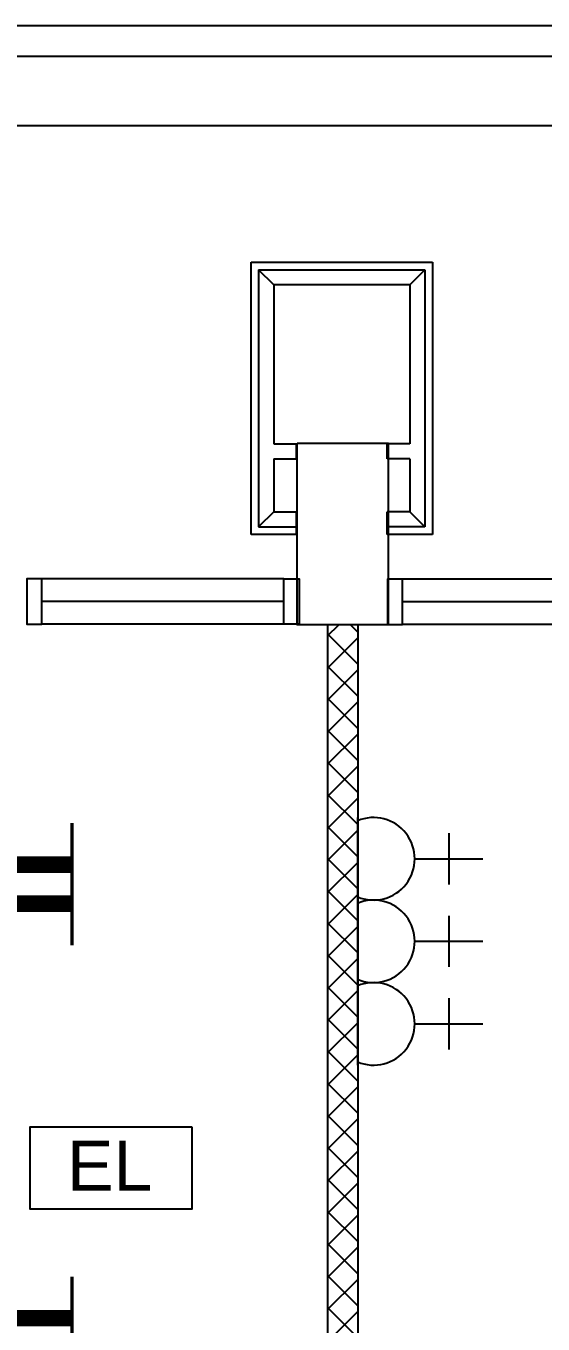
# Model space of a CAD drawing. Header units: inches. Extents: x -106706990 to 300603, y -86718466 to 1728185.
# Drawn here: x 34292 to 36001, y 41892 to 46184 of the extents above; entities that cross this region are included whole.
import ezdxf

# ---------------------------------------------------------------- set-up
doc = ezdxf.new("R2010")
doc.units = ezdxf.units.IN
doc.header["$MEASUREMENT"] = 0
doc.linetypes.add('HIDDEN', pattern=[0.375, 0.25, -0.125])
for name, color, linetype in [('A-ARR', 4, 'Continuous'), ('A-COLUMN', 3, 'Continuous'), ('A-DRAIN', 9, 'Continuous'), ('A-HATCH', 8, 'Continuous'), ('A-NOTE', 2, 'Continuous'), ('A-PANEL', 13, 'Continuous'), ('A-PARTITION', 4, 'Continuous'), ('A-WIN', 9, 'Continuous'), ('EL LIGHT', 6, 'Continuous'), ('ELECT', 6, 'Continuous'), ('LAMP', 5, 'Continuous')]:
    doc.layers.add(name, color=color, linetype=linetype)
doc.styles.add('arial', font='arial.ttf')

# ---------------------------------------------------------------- blocks, each defined once
blk = doc.blocks.new('A$C0ECF3D93')
at = {"layer": 'A-NOTE', "color": 8, "linetype": 'Continuous', "ltscale": 500}
for p, q in [((75, 825), (25, 875)), ((150, 875), (150, 825)), ((450, 875), (450, 825)), ((525, 825), (575, 875)), ((75, 650.3), (75, 825)), ((75, 825), (150, 825)), ((525, 825), (450, 825)), ((525, 650.3), (525, 825)), ((75, 650.3), (150, 650.3)), ((150, 650.3), (150, 600.3)), ((525, 650.3), (450, 650.3)), ((450, 650.3), (450, 600.3)), ((75, 75), (75, 600.3)), ((75, 600.3), (150, 600.3)), ((525, 600.3), (450, 600.3)), ((525, 75), (525, 600.3)), ((75, 75), (25, 25)), ((75, 75), (525, 75)), ((525, 75), (575, 25))]:
    blk.add_line(p, q, dxfattribs=at)
at = {"layer": 'A-PANEL', "color": 8}
for p, q in [((0, 0), (0, 900)), ((0, 900), (150, 900)), ((25, 875), (150, 875)), ((25, 25), (25, 875)), ((150, 900), (150, 875)), ((450, 900), (600, 900)), ((450, 900), (450, 875)), ((575, 875), (450, 875)), ((575, 25), (575, 875)), ((600, 900), (600, 0)), ((600, 0), (0, 0)), ((575, 25), (25, 25))]:
    blk.add_line(p, q, dxfattribs=at)
blk = doc.blocks.new('A$C04C40081')
at = {"layer": 'A-WIN', "color": 8}
for p, q in [((850, 150), (50, 150)), ((850, 75), (50, 75)), ((850, 0), (50, 0))]:
    blk.add_line(p, q, dxfattribs=at)
at = {"layer": 'A-WIN', "color": 8, "linetype": 'Continuous'}
for points in [[(50, 150), (0, 150), (0, 0), (50, 0)], [(850, 150), (900, 150), (900, 0), (850, 0)]]:
    blk.add_lwpolyline(points, close=True, dxfattribs=at)
blk = doc.blocks.new('YBC 236')
at = {"layer": 'LAMP'}
for points, const_width in [([(-134681.8, 193808.3), (-134681.8, 193533.1)], 10.9), ([(-133371.4, 193808.3), (-133371.4, 193533.1)], 10.9), ([(-134681.8, 193670.7), (-133371.4, 193670.7)], 54.6), ([(-134681.8, 193679.4), (-134681.8, 193404.2)], 10.9), ([(-133371.4, 193679.4), (-133371.4, 193404.2)], 10.9), ([(-134681.8, 193541.8), (-133371.4, 193541.8)], 54.6)]:
    blk.add_lwpolyline(points, dxfattribs=dict(at, const_width=const_width))
blk = doc.blocks.new('*U237')
at = {"layer": 'LAMP'}
blk.add_blockref('YBC 236', (134026.6, -193606.2, -5.5), dxfattribs=at)
blk = doc.blocks.new('*U238')
at = {"layer": 'LAMP', "color": 0, "linetype": 'ByBlock', "lineweight": -2, "transparency": 16777216}
for p in [(0, 3000), (0, 1500), (0, 0)]:
    blk.add_blockref('*U237', p, dxfattribs=at)
blk = doc.blocks.new('EMERGENCY LIGHT')
at = {"layer": 'EL LIGHT', "color": 6}
blk.add_lwpolyline([(49517.9, 4899.8), (48981.4, 4899.8), (48981.4, 4629.5), (49517.9, 4629.5)], close=True, dxfattribs=at)
at = {"layer": 'EL LIGHT', "color": 6, "style": 'arial'}
blk.add_text('EL', height=164.84, dxfattribs=at).set_placement((49104.8, 4689.8))
blk = doc.blocks.new('SOCKET')
at = {"layer": 'ELECT', "color": 6}
for p, q in [((15248.7, 25891.4), (15248.7, 26116.4)), ((15164.3, 26003.9), (15333.1, 26003.9)), ((15112.3, 25701.6), (15385.1, 25701.6))]:
    blk.add_line(p, q, dxfattribs=at)
blk.add_arc((15248.7, 25755), 136.4, 336.9763, 203.0237, dxfattribs=at)

msp = doc.modelspace()

# ---------------------------------------------------------------- hatches: boundary and pattern name
at = {"layer": 'A-HATCH'}
h = msp.add_hatch(dxfattribs=at)
h.set_pattern_fill('ANSI37', color=8, scale=600)
h.set_pattern_definition([(45, (2570.67, -198349.356), (-53.033009, 53.033009), []), (135, (2570.67, -198349.356), (-53.033009, -53.033009), [])])
h.paths.add_polyline_path([(32288.8, 44204.4), (32188.8, 44204.4), (32188.8, 39854.4), (32288.8, 39854.4)])
h.paths.add_polyline_path([(33988.8, 39704.4), (33988.8, 39804.4), (32288.8, 39804.4), (32288.8, 39854.4), (32188.8, 39854.4), (32188.8, 39704.4)])
h.paths.add_polyline_path([(36688.8, 39804.4), (36688.8, 39704.4), (38263.8, 39704.4), (38263.8, 39804.4)])
h.paths.add_polyline_path([(35288.8, 40029.4), (35338.8, 40029.4), (35338.8, 44204.4), (35288.8, 44204.4)])
h.paths.add_polyline_path([(35338.8, 40029.4), (35388.8, 40029.4), (35388.8, 44204.4), (35338.8, 44204.4)])

# ---------------------------------------------------------------- linework, layer by layer
at = {"layer": 'A-COLUMN', "color": 8}
msp.add_lwpolyline([(35188.8, 44804.4), (35488.8, 44804.4), (35488.8, 44204.4), (35188.8, 44204.4)], close=True, dxfattribs=at)
at = {"layer": 'A-DRAIN', "color": 8, "linetype": 'Continuous', "ltscale": 1000}
for p, q in [((44668.8, 46184.4), (18508.8, 46184.4)), ((18608.8, 46084.4), (38863.8, 46084.4)), ((44338.8, 45854.4), (18838.8, 45854.4))]:
    msp.add_line(p, q, dxfattribs=at)
at = {"layer": 'A-PARTITION', "color": 8}
for p, q in [((35288.8, 44204.4), (35288.8, 40029.4)), ((35388.8, 44204.4), (35388.8, 40029.4))]:
    msp.add_line(p, q, dxfattribs=at)

# ---------------------------------------------------------------- block references
at = {"layer": 'A-ARR', "color": 8, "rotation": 180}
msp.add_blockref('A$C0ECF3D93', (35635.8, 45403.3), dxfattribs=at)
at = {"layer": 'A-WIN', "color": 8}
for p in [(34294.5, 44206.5), (35486.9, 44204.8)]:
    msp.add_blockref('A$C04C40081', p, dxfattribs=at)
at = {"layer": 'ELECT', "color": 7, "linetype": 'HIDDEN', "rotation": 269.9999999999994}
for p in [(9685.9, 58679.2), (9685.9, 58406.4), (9685.9, 58133.5)]:
    msp.add_blockref('SOCKET', p, dxfattribs=at)
at = {"layer": 'LAMP', "color": 0}
for name, p in [('*U238', (33788.6, 40346.9)), ('EMERGENCY LIGHT', (-14677.2, 37643.9))]:
    msp.add_blockref(name, p, dxfattribs=at)

doc.saveas('drawing.dxf')
